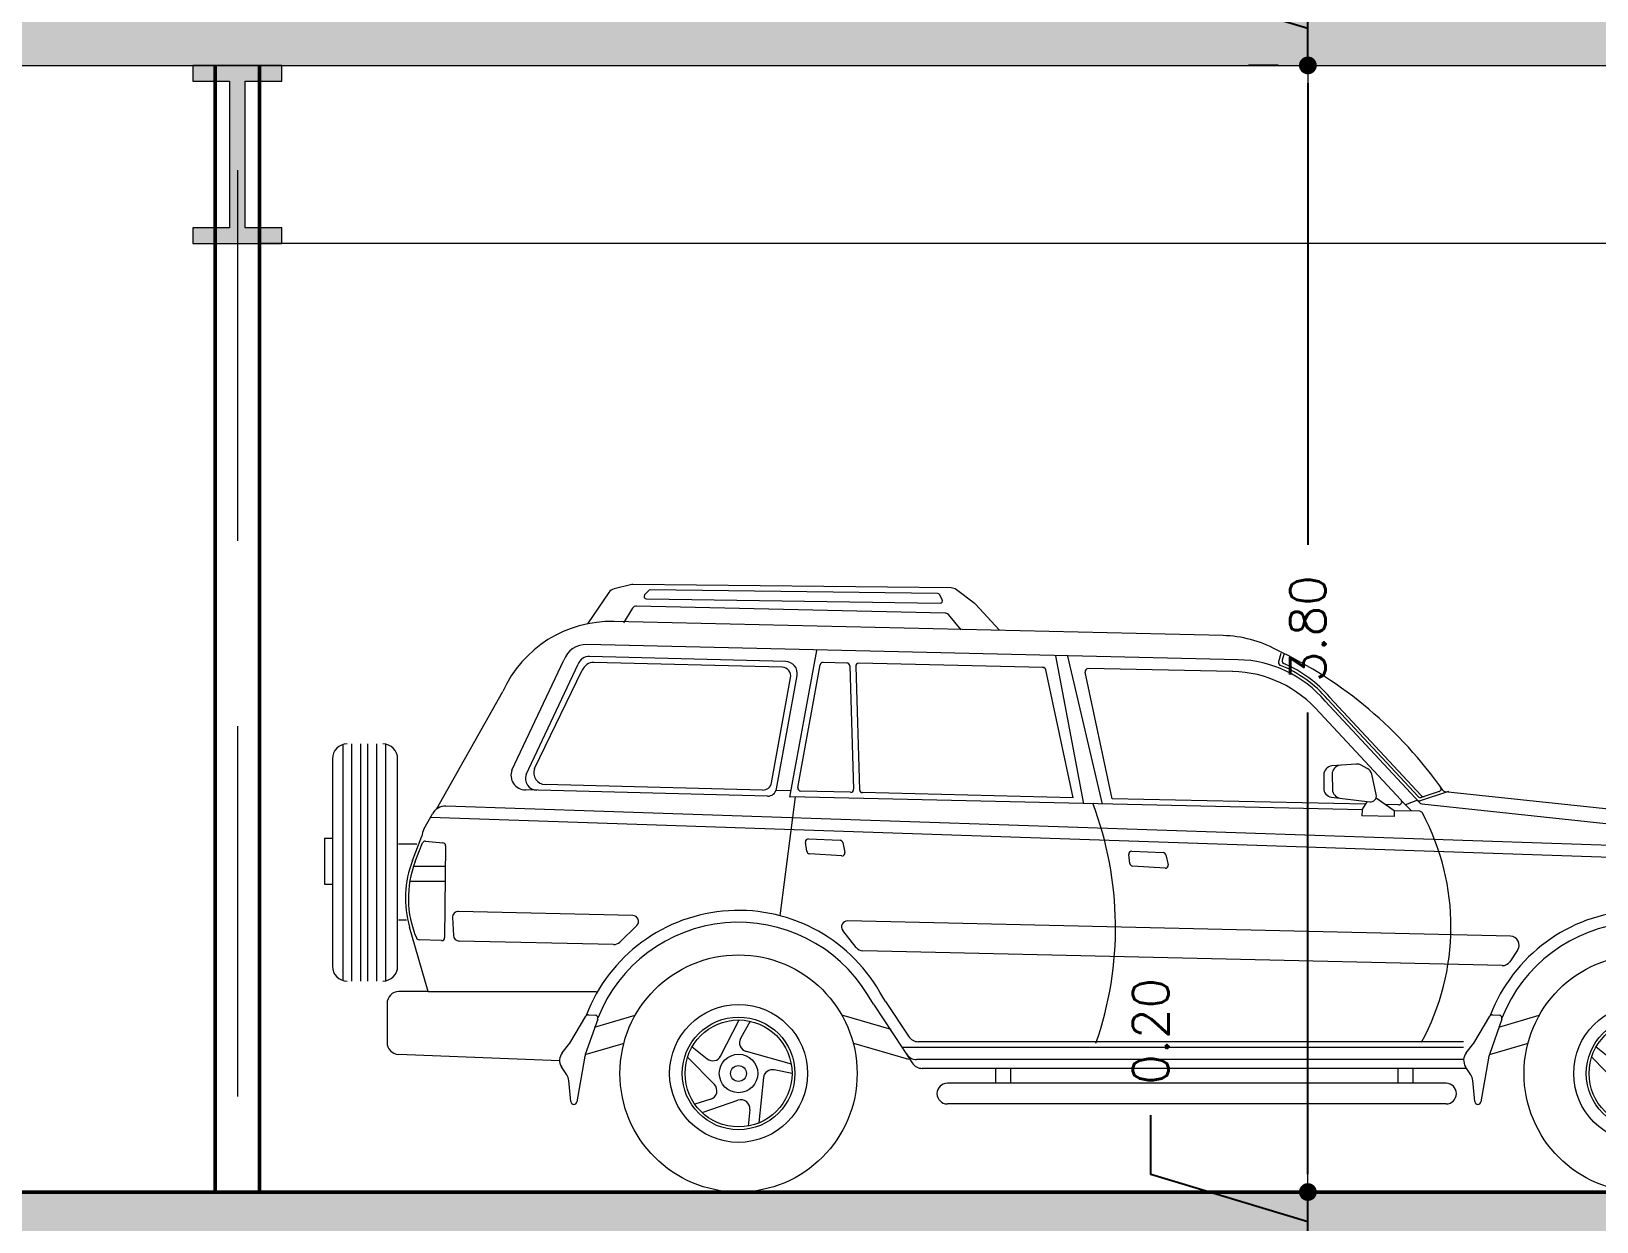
# Model space of a CAD drawing. Header units: millimetres. Extents: x 1135 to 1350, y 205 to 283.
# Drawn here: x 1192.3 to 1197.58, y 216.8 to 220.81 of the extents above; entities that cross this region are included whole.
import ezdxf

# ---------------------------------------------------------------- set-up
doc = ezdxf.new("R2010")
doc.units = ezdxf.units.MM
doc.header["$LTSCALE"] = 10
doc.header["$PDMODE"] = 1
doc.linetypes.add('DASHED2', pattern=[0.375, 0.25, -0.125])
doc.layers.get('0').update_dxf_attribs({"color": 90})
for name, color, linetype, lineweight in [('CARROS', 252, 'Continuous', 13), ('COTA', 90, 'Continuous', 9), ('HACHT', 90, 'Continuous', 9), ('linha estutura', 252, 'Continuous', 13), ('PAREDES 2', 50, 'Continuous', 50), ('pn 02', 16, 'Continuous', 20), ('PN-01', 90, 'Continuous', 13)]:
    doc.layers.add(name, color=color, linetype=linetype, lineweight=lineweight)
doc.styles.get("Standard").update_dxf_attribs({"font": 'simplex.shx'})
doc.dimstyles.new('1-100', dxfattribs={"dimtxt": 0.12, "dimasz": 0.06, "dimexe": 0.2, "dimexo": 0.1, "dimgap": 0.1, "dimtad": 0, "dimzin": 0, "dimdsep": 46, "dimtxsty": 'Standard', "dimblk": 'DOT', "dimcen": 0.09, "dimclrd": 90, "dimclre": 90, "dimclrt": 16, "dimadec": 0, "dimazin": 0, "dimtfac": 1, "dimtofl": 0, "dimtmove": 0, "dimatfit": 3, "dimldrblk": 'DOT', "dimfxl": 0, "dimtolj": 1, "dimtzin": 0, "dimarcsym": 0})

# ---------------------------------------------------------------- blocks, each defined once
blk = doc.blocks.new('A$C4FEC501A')
at = {"layer": 'CARROS'}
for p, q in [((-114.4887, 1223.3521), (-114.5445, 1223.3382)), ((-113.4076, 1223.3414), (-114.4811, 1223.353)), ((-114.4286, 1223.3318), (-114.4414, 1223.3176)), ((-113.4532, 1223.3226), (-114.4226, 1223.3345)), ((-113.3294, 1223.2901), (-113.3899, 1223.3354)), ((-114.5619, 1223.3261), (-114.6343, 1223.2204)), ((-113.428, 1223.2567), (-114.4687, 1223.2804)), ((-114.4356, 1223.3043), (-113.4449, 1223.2897)), ((-113.4377, 1223.3013), (-113.4461, 1223.3182)), ((-113.245, 1223.2004), (-113.3254, 1223.2865)), ((-112.4904, 1223.1807), (-114.5443, 1223.2283)), ((-114.4818, 1223.2734), (-114.5132, 1223.2236)), ((-113.3733, 1223.1996), (-113.4169, 1223.2514)), ((-112.4391, 1223.0994), (-114.6364, 1223.1506)), ((-113.9511, 1222.6353), (-113.861, 1223.1307)), ((-112.2953, 1223.1197), (-112.3028, 1223.0921)), ((-114.8892, 1222.727), (-114.7137, 1223.0978)), ((-114.8413, 1222.7126), (-114.6656, 1223.0839)), ((-113.9655, 1223.0934), (-114.6269, 1223.1103)), ((-113.9777, 1223.0737), (-114.613, 1223.09)), ((-113.9248, 1222.6681), (-113.8495, 1223.0819)), ((-113.759, 1223.0881), (-113.8394, 1223.0902)), ((-113.7493, 1223.0784), (-113.7364, 1222.6623)), ((-113.7292, 1223.0768), (-113.7164, 1222.6606)), ((-113.0977, 1223.0731), (-113.719, 1223.0871)), ((-112.9595, 1222.6137), (-113.0543, 1223.112)), ((-112.8968, 1222.6121), (-113.0143, 1223.111)), ((-112.4579, 1223.0599), (-112.945, 1223.0692)), ((-112.2856, 1223.1171), (-112.2909, 1223.0979)), ((-114.8131, 1222.7319), (-114.6517, 1223.0636)), ((-114.0134, 1222.6842), (-113.949, 1223.0383)), ((-113.9968, 1222.6637), (-113.9272, 1223.0462)), ((-112.9958, 1222.6335), (-113.0882, 1223.0652)), ((-112.8639, 1222.6303), (-112.955, 1223.0569)), ((-115.1439, 1222.5951), (-114.9196, 1222.992)), ((-111.8325, 1222.6376), (-112.1381, 1222.9665)), ((-111.822, 1222.641), (-112.1308, 1222.9733)), ((-111.8904, 1222.6264), (-112.1643, 1222.9201)), ((-111.8261, 1222.616), (-112.1455, 1222.9597)), ((-115.4599, 1222.811), (-115.4599, 1222.0193)), ((-115.4299, 1222.8151), (-115.4299, 1222.0151)), ((-115.3999, 1222.8151), (-115.3999, 1222.0151)), ((-115.3749, 1222.0151), (-115.3749, 1222.8151)), ((-115.3449, 1222.0151), (-115.3449, 1222.8151)), ((-115.3149, 1222.0154), (-115.3149, 1222.8142)), ((-115.4945, 1222.7651), (-115.4945, 1222.0651)), ((-115.2745, 1222.0651), (-115.2745, 1222.7651)), ((-112.1508, 1222.7109), (-112.1508, 1222.6656)), ((-112.0413, 1222.7473), (-112.1232, 1222.7408)), ((-112.1224, 1222.7126), (-112.1214, 1222.6614)), ((-112.004, 1222.7327), (-112.0247, 1222.7438)), ((-111.9733, 1222.6441), (-111.989, 1222.7129)), ((-114.0271, 1222.6391), (-114.8435, 1222.6601)), ((-114.0437, 1222.6596), (-114.7765, 1222.6783)), ((-113.9472, 1222.6571), (-113.9977, 1222.6584)), ((-113.7467, 1222.652), (-113.9153, 1222.6563)), ((-112.9958, 1222.6335), (-113.7066, 1222.6509)), ((-111.7334, 1222.6531), (-111.8251, 1222.6234)), ((-111.7616, 1222.6545), (-111.8221, 1222.6349)), ((-111.7418, 1222.6549), (-110.5138, 1222.5242)), ((-111.0609, 1222.4683), (-115.112, 1222.6052)), ((-113.9843, 1222.2356), (-113.9325, 1222.6367)), ((-112.0213, 1222.5924), (-113.9508, 1222.6372)), ((-112.0095, 1222.612), (-112.8639, 1222.6303)), ((-112.1245, 1222.6358), (-111.9952, 1222.6198)), ((-112.0213, 1222.5924), (-112.0218, 1222.5724)), ((-112.0213, 1222.5924), (-112.0045, 1222.6204)), ((-111.9127, 1222.5899), (-111.9743, 1222.632)), ((-111.898, 1222.6096), (-111.943, 1222.6106)), ((-111.8879, 1222.6228), (-111.8546, 1222.5896)), ((-111.8349, 1222.6255), (-111.8747, 1222.6102)), ((-111.8198, 1222.6129), (-110.5338, 1222.476)), ((-115.1862, 1222.5279), (-115.1575, 1222.5795)), ((-111.0634, 1222.4284), (-115.1644, 1222.5671)), ((-111.9132, 1222.5699), (-112.0218, 1222.5724)), ((-111.9127, 1222.5899), (-111.9132, 1222.5699)), ((-111.8267, 1222.5879), (-111.9127, 1222.5899)), ((-115.5209, 1222.4976), (-115.4939, 1222.4976)), ((-115.5209, 1222.4976), (-115.5209, 1222.3424)), ((-115.2244, 1222.4218), (-115.1925, 1222.5036)), ((-115.1802, 1222.4876), (-115.1219, 1222.482)), ((-113.8883, 1222.4952), (-113.7823, 1222.4901)), ((-115.2103, 1222.4773), (-115.2711, 1222.4773)), ((-115.2151, 1222.4182), (-115.1904, 1222.4813)), ((-115.1128, 1222.472), (-115.116, 1222.1619)), ((-113.8946, 1222.4533), (-113.8986, 1222.4839)), ((-113.7761, 1222.4373), (-113.8853, 1222.4447)), ((-113.773, 1222.4823), (-113.7657, 1222.4494)), ((-112.8045, 1222.4118), (-112.8086, 1222.4423)), ((-112.7982, 1222.4536), (-112.6923, 1222.4486)), ((-112.683, 1222.4408), (-112.6757, 1222.4078)), ((-115.1136, 1222.4013), (-115.2212, 1222.4013)), ((-112.6861, 1222.3957), (-112.7953, 1222.4031)), ((-115.5209, 1222.3424), (-115.4939, 1222.3424)), ((-115.1141, 1222.3514), (-115.2336, 1222.3514)), ((-115.0893, 1222.2294), (-115.0863, 1222.1694)), ((-114.4814, 1222.2368), (-115.0689, 1222.2504)), ((-115.2441, 1222.2209), (-115.2711, 1222.2209)), ((-115.1718, 1221.9799), (-115.2346, 1222.1975)), ((-114.525, 1222.147), (-114.468, 1222.2025)), ((-113.7281, 1222.1286), (-113.773, 1222.1861)), ((-111.5208, 1222.1668), (-113.7567, 1222.2184)), ((-115.1263, 1222.152), (-115.2021, 1222.1547)), ((-114.5467, 1222.1385), (-115.0668, 1222.1504)), ((-111.549, 1222.0674), (-113.7052, 1222.1171)), ((-111.4967, 1222.1199), (-111.5234, 1222.0806)), ((-115.1718, 1221.9799), (-115.2702, 1221.9799)), ((-115.1718, 1221.9799), (-114.6033, 1221.9799)), ((-113.6691, 1221.9374), (-113.6898, 1221.9704)), ((-113.6294, 1221.9465), (-113.6383, 1221.9608)), ((-115.3102, 1221.9399), (-115.3102, 1221.8082)), ((-113.6691, 1221.9374), (-113.5391, 1221.7395)), ((-113.6294, 1221.9465), (-113.551, 1221.8296)), ((-114.6937, 1221.8054), (-114.6394, 1221.8975)), ((-114.5998, 1221.8868), (-114.6415, 1221.7676)), ((-114.6303, 1221.9018), (-114.6085, 1221.9001)), ((-114.61, 1221.8601), (-114.4731, 1221.9)), ((-114.1851, 1221.7625), (-114.1221, 1221.8842)), ((-114.0859, 1221.88), (-114.1178, 1221.8217)), ((-113.6098, 1221.8515), (-113.776, 1221.9)), ((-111.6442, 1221.8054), (-111.5899, 1221.8975)), ((-111.5504, 1221.8868), (-111.592, 1221.7676)), ((-111.5809, 1221.9018), (-111.559, 1221.9001)), ((-111.5606, 1221.8601), (-111.4236, 1221.9)), ((-114.7194, 1221.7734), (-114.6937, 1221.8054)), ((-114.6416, 1221.7675), (-114.5138, 1221.8048)), ((-113.5504, 1221.7508), (-113.7354, 1221.8048)), ((-111.6787, 1221.8108), (-113.5171, 1221.8108)), ((-111.6699, 1221.7734), (-111.6442, 1221.8054)), ((-111.5921, 1221.7675), (-111.4643, 1221.8048)), ((-114.7289, 1221.7464), (-115.2721, 1221.7682)), ((-114.6447, 1221.755), (-114.6703, 1221.608)), ((-114.2964, 1221.7588), (-114.206, 1221.6666)), ((-114.2813, 1221.7932), (-114.2304, 1221.7528)), ((-114.0994, 1221.7784), (-113.9471, 1221.7365)), ((-111.6787, 1221.7908), (-113.5715, 1221.7908)), ((-111.6787, 1221.7508), (-113.5242, 1221.7508)), ((-111.5952, 1221.755), (-111.6208, 1221.608)), ((-111.2469, 1221.7588), (-111.1565, 1221.6666)), ((-111.2319, 1221.7932), (-111.1809, 1221.7528)), ((-114.704, 1221.6992), (-114.7218, 1221.7265)), ((-113.9441, 1221.7034), (-114.0045, 1221.7159)), ((-111.6686, 1221.7208), (-113.5052, 1221.7208)), ((-113.2577, 1221.7208), (-113.2577, 1221.6708)), ((-113.2077, 1221.7208), (-113.2077, 1221.6708)), ((-111.9004, 1221.7208), (-111.9004, 1221.6708)), ((-111.8504, 1221.7208), (-111.8504, 1221.6708)), ((-111.6545, 1221.6992), (-111.6723, 1221.7265)), ((-114.6901, 1221.6089), (-114.6976, 1221.6797)), ((-114.0404, 1221.6896), (-114.0561, 1221.5368)), ((-111.7382, 1221.6708), (-113.4203, 1221.6708)), ((-111.6406, 1221.6089), (-111.6481, 1221.6797)), ((-114.6802, 1221.5994), (-114.6801, 1221.5994)), ((-114.2186, 1221.6169), (-114.2725, 1221.6004)), ((-114.2477, 1221.5719), (-114.1265, 1221.6137)), ((-111.7382, 1221.6008), (-113.4203, 1221.6008)), ((-111.6307, 1221.5994), (-111.6307, 1221.5994)), ((-114.0869, 1221.5826), (-114.092, 1221.5263))]:
    blk.add_line(p, q, dxfattribs=at)
for centre, radius in [((-114.1246, 1221.7038), 0.4), ((-111.0751, 1221.7038), 0.4), ((-114.1246, 1221.7038), 0.2325), ((-111.0751, 1221.7038), 0.2325), ((-114.1246, 1221.7038), 0.19), ((-114.1246, 1221.7038), 0.1804), ((-111.0751, 1221.7038), 0.19), ((-111.0751, 1221.7038), 0.1804), ((-114.1246, 1221.7038), 0.065), ((-114.1246, 1221.7038), 0.0267)]:
    blk.add_circle(centre, radius, dxfattribs=at)
for centre, radius, start, end in [((-114.5372, 1223.3091), 0.03, 104.0271, 145.6016), ((-114.4815, 1223.323), 0.03, 89.381, 104.0271), ((-114.4227, 1223.3265), 0.008, 89.2975, 137.9936), ((-113.4079, 1223.3114), 0.03, 53.1487, 89.381), ((-114.4691, 1223.2654), 0.015, 88.6989, 147.7069), ((-114.4355, 1223.3123), 0.008, 137.9936, 269.158), ((-113.4532, 1223.3146), 0.008, 26.5805, 89.2975), ((-113.4448, 1223.2977), 0.008, 269.158, 26.5805), ((-113.3474, 1223.2661), 0.03, 43.0443, 53.1487), ((-114.5546, 1222.8284), 0.4, 88.5322, 155.8532), ((-113.4284, 1223.2417), 0.015, 40.1199, 88.6989), ((-112.5006, 1222.7809), 0.4, 61.6007, 88.5322), ((-114.6385, 1223.0706), 0.08, 88.5322, 160.147), ((-112.9266, 1221.8326), 1.4388, 35.0603, 64.6402), ((-114.628, 1223.0703), 0.04, 88.5322, 160.147), ((-114.614, 1223.05), 0.04, 88.5322, 160.147), ((-113.9785, 1223.0437), 0.03, 349.6883, 88.5322), ((-113.9665, 1223.0534), 0.04, 349.6883, 88.5322), ((-113.8397, 1223.0802), 0.01, 88.5322, 169.6883), ((-113.7593, 1223.0781), 0.01, 1.7727, 88.5322), ((-113.7192, 1223.0771), 0.01, 88.5322, 181.7727), ((-113.0979, 1223.0631), 0.01, 13.1811, 88.5322), ((-113.098, 1223.0631), 0.01, 12.0822, 88.5322), ((-112.9453, 1223.0592), 0.01, 88.5322, 193.1811), ((-112.4493, 1222.6995), 0.4, 40.5679, 88.5322), ((-112.2932, 1223.0894), 0.01, 164.735, 248.1751), ((-112.4493, 1222.6995), 0.41, 40.5679, 68.1751), ((-112.2812, 1223.0953), 0.01, 164.735, 246.9856), ((-112.4493, 1222.6995), 0.42, 40.5679, 66.9856), ((-112.4681, 1222.66), 0.4, 40.5679, 88.5322), ((-115.4445, 1222.7651), 0.05, 90, 180), ((-115.3245, 1222.7651), 0.05, 0, 90), ((-114.8422, 1222.71), 0.05, 160.147, 268.5322), ((-114.8037, 1222.699), 0.04, 160.147, 268.5322), ((-114.7754, 1222.7183), 0.04, 160.147, 268.5322), ((-112.1208, 1222.7109), 0.03, 94.511, 180), ((-112.0924, 1222.7132), 0.03, 94.511, 181.0817), ((-112.0389, 1222.7174), 0.03, 61.7154, 94.511), ((-112.0182, 1222.7062), 0.03, 12.8561, 61.7154), ((-114.0429, 1222.6896), 0.03, 268.5322, 349.6883), ((-114.0263, 1222.6691), 0.03, 268.5322, 349.6883), ((-113.915, 1222.6663), 0.01, 169.6883, 268.5322), ((-113.7464, 1222.6619), 0.01, 268.5322, 1.7727), ((-113.7064, 1222.6609), 0.01, 181.7727, 268.5322), ((-112.1208, 1222.6656), 0.03, 180, 262.9469), ((-112.0914, 1222.662), 0.03, 181.0817, 262.9469), ((-111.9928, 1222.6397), 0.02, 262.9469, 12.8561), ((-111.7646, 1222.664), 0.01, 287.9578, 35.5853), ((-111.7407, 1222.6648), 0.01, 215.0603, 263.9233), ((-111.7303, 1222.6436), 0.01, 83.9233, 107.9578), ((-115.1138, 1222.5553), 0.05, 87.9636, 150.929), ((-114.0369, 1222.1953), 1.1838, 340.7854, 20.7641), ((-111.8977, 1222.6196), 0.01, 268.5961, 42.998), ((-111.8281, 1222.6329), 0.01, 222.905, 287.9578), ((-111.8252, 1222.6444), 0.01, 222.905, 287.9578), ((-111.8188, 1222.6229), 0.01, 222.905, 263.9233), ((-111.8147, 1222.6478), 0.01, 222.905, 287.9578), ((-111.8269, 1222.5779), 0.01, 28.2427, 88.5322), ((-112.5327, 1222.1987), 0.8112, 331.3243, 28.2427), ((-115.1425, 1222.5036), 0.05, 150.929, 180), ((-115.1811, 1222.4776), 0.01, 84.5633, 158.6761), ((-113.8887, 1222.4852), 0.01, 87.2755, 187.5997), ((-113.7828, 1222.4801), 0.01, 12.537, 87.2755), ((-115.1228, 1222.4721), 0.01, 359.4209, 84.5633), ((-113.8847, 1222.4547), 0.01, 187.5997, 266.1021), ((-113.7755, 1222.4472), 0.01, 266.1021, 12.537), ((-112.7987, 1222.4436), 0.01, 87.2755, 187.5997), ((-112.6928, 1222.4386), 0.01, 12.537, 87.2755), ((-114.8984, 1222.2945), 0.35, 158.6761, 196.1011), ((-114.8984, 1222.2945), 0.34, 158.6761, 203.1662), ((-112.7946, 1222.4131), 0.01, 187.5997, 266.1021), ((-112.6854, 1222.4057), 0.01, 266.1021, 12.537), ((-115.0694, 1222.2304), 0.02, 88.674, 182.8643), ((-114.1246, 1221.7038), 0.55, 27.861, 159.1332), ((-114.4819, 1222.2168), 0.02, 314.2366, 88.5462), ((-111.0751, 1221.7038), 0.55, 27.861, 159.1332), ((-115.0664, 1222.1704), 0.02, 182.8643, 268.6857), ((-114.1246, 1221.7038), 0.51, 31.5135, 158.5594), ((-113.7572, 1222.1984), 0.02, 88.5462, 217.9609), ((-111.0751, 1221.7038), 0.51, 31.5135, 158.5594), ((-115.2017, 1222.1647), 0.01, 203.1662, 267.956), ((-115.126, 1222.162), 0.01, 267.956, 359.4209), ((-114.5459, 1222.1684), 0.03, 268.5462, 314.2366), ((-113.7045, 1222.1471), 0.03, 217.9609, 268.5462), ((-111.5215, 1222.1368), 0.03, 325.8223, 88.5462), ((-115.4445, 1222.0651), 0.05, 180, 270), ((-115.3245, 1222.0651), 0.05, 270, 0), ((-111.5482, 1222.0974), 0.03, 268.5462, 325.8223), ((-115.2702, 1221.9399), 0.04, 90, 180), ((-114.6311, 1221.8918), 0.01, 85.4292, 145.4734), ((-114.6093, 1221.8901), 0.01, 340.7214, 85.4292), ((-111.5817, 1221.8918), 0.01, 85.4292, 145.4734), ((-111.5598, 1221.8901), 0.01, 340.7214, 85.4292), ((-115.2702, 1221.8082), 0.04, 180, 267.386), ((-114.0914, 1221.8073), 0.03, 151.3733, 254.6143), ((-113.5171, 1221.8508), 0.04, 212.0228, 270), ((-114.6883, 1221.7483), 0.04, 141.1277, 213.0415), ((-114.5754, 1221.7445), 0.07, 160.7214, 171.4425), ((-114.2117, 1221.7763), 0.03, 231.6008, 332.6343), ((-113.5242, 1221.7908), 0.04, 212.2599, 270), ((-111.6388, 1221.7483), 0.04, 141.1277, 213.0415), ((-111.526, 1221.7445), 0.07, 160.7214, 171.4425), ((-114.7375, 1221.6774), 0.04, 3.3296, 33.0415), ((-114.0106, 1221.6865), 0.03, 78.374, 174.1187), ((-113.5052, 1221.7608), 0.04, 212.2599, 270), ((-111.6881, 1221.6774), 0.04, 3.3296, 33.0415), ((-114.2274, 1221.6456), 0.03, 286.98, 44.4287), ((-113.4203, 1221.6358), 0.035, 90, 270), ((-111.7382, 1221.6358), 0.035, 270, 90), ((-114.6801, 1221.6094), 0.01, 183.3296, 270), ((-114.6802, 1221.6094), 0.01, 270, 351.4425), ((-114.1167, 1221.5853), 0.03, 354.8021, 109.0137), ((-111.6307, 1221.6094), 0.01, 183.3296, 270), ((-111.6307, 1221.6094), 0.01, 270, 351.4425)]:
    blk.add_arc(centre, radius, start, end, dxfattribs=at)
blk = doc.blocks.new('_DOT')
at = {"color": 0, "linetype": 'ByBlock'}
blk.add_line((-0.5, 0), (-1, 0), dxfattribs=at)
at = {"color": 0, "linetype": 'ByBlock', "const_width": 0.5}
blk.add_lwpolyline([(-0.25, 0, 1), (0.25, 0, 1)], format="xyb", close=True, dxfattribs=at)
blk = doc.blocks.new('*D24')
at = {"layer": 'COTA', "color": 90, "lineweight": -2}
for p, q in [((1196.0744, 216.959), (1196.0744, 217.159)), ((1196.6044, 216.96), (1196.6044, 217.02)), ((1196.6044, 216.8), (1196.0744, 216.959)), ((1196.5044, 216.9), (1196.4044, 216.9)), ((1196.6044, 216.7), (1196.6044, 216.9)), ((1196.5044, 216.7), (1196.4044, 216.7)), ((1196.6044, 216.64), (1196.6044, 216.58))]:
    blk.add_line(p, q, dxfattribs=at)
at = {"layer": 'Defpoints', "color": 0}
for p in [(1196.6044, 216.9), (1196.6044, 216.9), (1196.6044, 216.7)]:
    blk.add_point(p, dxfattribs=at)
at = {"layer": 'COTA', "color": 90, "lineweight": -2, "xscale": 0.06, "yscale": 0.06, "zscale": 0.06}
for p, rotation in [((1196.6044, 216.9), 270), ((1196.6044, 216.7), 90)]:
    blk.add_blockref('_DOT', p, dxfattribs=dict(at, rotation=rotation))
at = {"layer": 'COTA', "color": 16, "insert": (1196.0744, 217.4419), "char_height": 0.12, "attachment_point": 5, "rotation": 90}
blk.add_mtext('\\A1;0.20', dxfattribs=at)
blk = doc.blocks.new('*D25')
at = {"layer": 'COTA', "color": 90, "lineweight": -2}
for p, q in [((1196.5044, 220.7), (1196.4044, 220.7)), ((1196.6044, 220.64), (1196.6044, 219.0829)), ((1196.6044, 216.96), (1196.6044, 218.5171)), ((1196.5044, 216.9), (1196.4044, 216.9))]:
    blk.add_line(p, q, dxfattribs=at)
at = {"layer": 'Defpoints', "color": 0}
for p in [(1196.6044, 220.7), (1196.6044, 220.7), (1196.6044, 216.9)]:
    blk.add_point(p, dxfattribs=at)
at = {"layer": 'COTA', "color": 90, "lineweight": -2, "xscale": 0.06, "yscale": 0.06, "zscale": 0.06}
for p, rotation in [((1196.6044, 220.7), 90), ((1196.6044, 216.9), 270)]:
    blk.add_blockref('_DOT', p, dxfattribs=dict(at, rotation=rotation))
at = {"layer": 'COTA', "color": 16, "insert": (1196.6044, 218.8), "char_height": 0.12, "attachment_point": 5, "rotation": 90}
blk.add_mtext('\\A1;3.80', dxfattribs=at)
blk = doc.blocks.new('*D26')
at = {"layer": 'COTA', "color": 90, "lineweight": -2}
for p, q in [((1196.0744, 220.984), (1196.0744, 221.184)), ((1196.6044, 221.01), (1196.6044, 221.07)), ((1196.6044, 220.825), (1196.0744, 220.984)), ((1196.5044, 220.95), (1196.4044, 220.95)), ((1196.6044, 220.7), (1196.6044, 220.95)), ((1196.5044, 220.7), (1196.4044, 220.7)), ((1196.6044, 220.64), (1196.6044, 220.58))]:
    blk.add_line(p, q, dxfattribs=at)
at = {"layer": 'Defpoints', "color": 0}
for p in [(1196.6044, 220.95), (1196.6044, 220.95), (1196.6044, 220.7)]:
    blk.add_point(p, dxfattribs=at)
at = {"layer": 'COTA', "color": 90, "lineweight": -2, "xscale": 0.06, "yscale": 0.06, "zscale": 0.06}
for p, rotation in [((1196.6044, 220.95), 270), ((1196.6044, 220.7), 90)]:
    blk.add_blockref('_DOT', p, dxfattribs=dict(at, rotation=rotation))
at = {"layer": 'COTA', "color": 16, "insert": (1196.0744, 221.4669), "char_height": 0.12, "attachment_point": 5, "rotation": 90}
blk.add_mtext('\\A1;0.25', dxfattribs=at)

msp = doc.modelspace()

# ---------------------------------------------------------------- hatches: boundary and pattern name
at = {"layer": 'HACHT'}
h = msp.add_hatch(color=256, dxfattribs=at)
h.paths.add_polyline_path([(1198.9934, 220.9), (1192.9934, 220.9), (1192.9934, 220.7), (1193.1434, 220.7), (1198.9934, 220.7)])
h.paths.add_polyline_path([(1204.9934, 220.9), (1198.9934, 220.9), (1198.9934, 220.7), (1199.1434, 220.7), (1204.9934, 220.7)])
h.paths.add_polyline_path([(1210.9934, 220.9), (1204.9934, 220.9), (1204.9934, 220.7), (1205.1434, 220.7), (1210.9934, 220.7)])
h.paths.add_polyline_path([(1216.9934, 220.9), (1210.9934, 220.9), (1210.9934, 220.7), (1211.1434, 220.7), (1216.9934, 220.7)])
h.paths.add_polyline_path([(1222.9934, 220.9), (1216.9934, 220.9), (1216.9934, 220.7), (1217.1434, 220.7), (1222.9934, 220.7)])
h.paths.add_polyline_path([(1228.9934, 220.9), (1222.9934, 220.9), (1222.9934, 220.7), (1223.1434, 220.7), (1228.8684, 220.7), (1228.8684, 220.0009), (1228.9934, 220.0009)])
msp.add_hatch(color=256, dxfattribs=at).paths.add_polyline_path([(1192.8434, 220.1525), (1192.8434, 220.0991), (1193.1434, 220.0991), (1193.1434, 220.1525), (1193.0201, 220.1525), (1193.0201, 220.6466), (1193.1434, 220.6466), (1193.1434, 220.7), (1192.8434, 220.7), (1192.8434, 220.6466), (1192.9667, 220.6466), (1192.9667, 220.1525)])
h = msp.add_hatch(color=256, dxfattribs=at)
h.paths.add_polyline_path([(1186.9934, 216.9), (1186.9934, 216.7), (1187.1434, 216.7), (1192.9934, 216.7), (1192.9934, 216.9)])
h.paths.add_polyline_path([(1180.9934, 216.9), (1180.9934, 216.7), (1181.1434, 216.7), (1186.9934, 216.7), (1186.9934, 216.9)])
h.paths.add_polyline_path([(1186.9934, 213.4), (1186.9934, 213.6), (1180.9934, 213.6), (1180.9934, 213.4)])
h.paths.add_polyline_path([(1186.9934, 213.6), (1186.9934, 213.4), (1192.9934, 213.4), (1192.9934, 213.6)])
h.paths.add_polyline_path([(1180.2088, 213.6), (1180.2088, 213.4), (1180.9934, 213.4), (1180.9934, 213.6)])
h.paths.add_polyline_path([(1180.2088, 216.9), (1180.2088, 216.7), (1180.9934, 216.7), (1180.9934, 216.9)])
h.paths.add_polyline_path([(1174.9934, 216.9), (1174.9934, 216.7), (1175.1434, 216.7), (1179.6588, 216.7), (1179.6588, 216.9)])
h.paths.add_polyline_path([(1174.9934, 213.6), (1174.9934, 213.4), (1179.6588, 213.4), (1179.6588, 213.6)])
h = msp.add_hatch(color=256, dxfattribs=at)
h.paths.add_polyline_path([(1204.9934, 216.9), (1204.9934, 216.7), (1205.1434, 216.7), (1209.8472, 216.7), (1209.8472, 216.9)])
h.paths.add_polyline_path([(1209.8472, 213.4), (1209.8472, 213.6), (1204.9934, 213.6), (1204.9934, 213.4)])
h.paths.add_polyline_path([(1198.9934, 216.9), (1198.9934, 216.7), (1199.1434, 216.7), (1204.9934, 216.7), (1204.9934, 216.9)])
h.paths.add_polyline_path([(1198.9934, 216.7), (1198.9934, 216.9), (1192.9934, 216.9), (1192.9934, 216.7), (1193.1434, 216.7)])
h.paths.add_polyline_path([(1198.9934, 213.4), (1198.9934, 213.6), (1192.9934, 213.6), (1192.9934, 213.4)])
h.paths.add_polyline_path([(1204.9934, 213.4), (1204.9934, 213.6), (1198.9934, 213.6), (1198.9934, 213.4)])
at = {"layer": 'PN-01'}
h = msp.add_hatch(color=256, dxfattribs=at)
h.paths.add_polyline_path([(1192.9934, 228.8), (1186.9934, 228.8), (1186.9934, 228.6), (1192.9934, 228.6)])
h.paths.add_polyline_path([(1186.9934, 228.8), (1180.9934, 228.8), (1180.9934, 228.6), (1186.9934, 228.6)])
h.paths.add_polyline_path([(1180.9934, 228.8), (1174.9934, 228.8), (1174.9934, 228.6), (1180.9934, 228.6)])
h.paths.add_polyline_path([(1174.9934, 228.8), (1168.9934, 228.8), (1168.9934, 228.6), (1174.9934, 228.6)])
h.paths.add_polyline_path([(1168.9934, 228.8), (1162.9934, 228.8), (1162.9934, 228.6), (1168.9934, 228.6)])
h.paths.add_polyline_path([(1162.9934, 228.8), (1156.9934, 228.8), (1156.9934, 228.6), (1162.9934, 228.6)])
h.paths.add_polyline_path([(1156.9934, 228.8), (1151.1184, 228.8), (1151.1184, 228.6), (1156.9934, 228.6)])
h.paths.add_polyline_path([(1150.8684, 225.1), (1148.8684, 225.1), (1148.8684, 224.9), (1150.8684, 224.9)])
h.paths.add_polyline_path([(1156.9934, 225.1), (1151.1184, 225.1), (1151.1184, 224.9), (1156.9934, 224.9)])
h.paths.add_polyline_path([(1162.9934, 225.1), (1156.9934, 225.1), (1156.9934, 224.9), (1162.9934, 224.9)])
h.paths.add_polyline_path([(1168.9934, 225.1), (1162.9934, 225.1), (1162.9934, 224.9), (1168.9934, 224.9)])
h.paths.add_polyline_path([(1174.9934, 225.1), (1168.9934, 225.1), (1168.9934, 224.9), (1174.9934, 224.9)])
h.paths.add_polyline_path([(1180.9934, 225.1), (1174.9934, 225.1), (1174.9934, 224.9), (1180.9934, 224.9)])
h.paths.add_polyline_path([(1186.9934, 225.1), (1180.9934, 225.1), (1180.9934, 224.9), (1186.9934, 224.9)])
h.paths.add_polyline_path([(1192.9934, 225.1), (1186.9934, 225.1), (1186.9934, 224.9), (1192.9934, 224.9)])
h.paths.add_polyline_path([(1192.9934, 220.9), (1186.9934, 220.9), (1186.9934, 220.7), (1192.9934, 220.7)])
h.paths.add_polyline_path([(1186.9934, 220.9), (1180.9934, 220.9), (1180.9934, 220.7), (1186.9934, 220.7)])
h.paths.add_polyline_path([(1180.9934, 220.9), (1174.9934, 220.9), (1174.9934, 220.7), (1180.9934, 220.7)])
h.paths.add_polyline_path([(1174.9934, 220.9), (1168.9934, 220.9), (1168.9934, 220.7), (1174.9934, 220.7)])
h.paths.add_polyline_path([(1168.9934, 220.9), (1162.9934, 220.9), (1162.9934, 220.7), (1168.9934, 220.7)])
h.paths.add_polyline_path([(1162.9934, 220.9), (1156.9934, 220.9), (1156.9934, 220.7), (1162.9934, 220.7)])
h.paths.add_polyline_path([(1156.9934, 220.9), (1150.9934, 220.9), (1150.9934, 220.2), (1151.1184, 220.2), (1151.1184, 220.7), (1156.9934, 220.7)])
h.paths.add_polyline_path([(1150.9934, 220.2), (1145.8684, 220.2), (1145.8684, 220), (1150.9934, 220)])
h.paths.add_polyline_path([(1151.2434, 220.2), (1150.9934, 220.2), (1150.9934, 220), (1151.2434, 220)])

# ---------------------------------------------------------------- linework, layer by layer
at = {"layer": 'linha estutura', "linetype": 'DASHED2', "ltscale": 0.5}
msp.add_line((1192.9934, 276.5967), (1192.9934, 205.1185), dxfattribs=at)
at = {"layer": 'PAREDES 2'}
for p, q in [((1192.9184, 220.7), (1192.9184, 216.9)), ((1193.0684, 220.7), (1193.0684, 216.9)), ((1180.2088, 216.9), (1209.8472, 216.9))]:
    msp.add_line(p, q, dxfattribs=at)
at = {"layer": 'pn 02'}
for p, q in [((1151.1184, 220.7), (1228.8684, 220.7)), ((1193.0684, 220.1), (1228.7434, 220.1))]:
    msp.add_line(p, q, dxfattribs=at)
at = {"layer": 'pn 02', "linetype": 'Continuous'}
msp.add_lwpolyline([(1192.8434, 220.1525), (1192.8434, 220.0991), (1193.1434, 220.0991), (1193.1434, 220.1525), (1193.0201, 220.1525), (1193.0201, 220.6466), (1193.1434, 220.6466), (1193.1434, 220.7), (1192.8434, 220.7), (1192.8434, 220.6466), (1192.9667, 220.6466), (1192.9667, 220.1525)], close=True, dxfattribs=at)

# ---------------------------------------------------------------- block references
at = {"layer": 'CARROS'}
msp.add_blockref('A$C4FEC501A', (1308.8086, -1004.4038), dxfattribs=at)

# ---------------------------------------------------------------- dimensions: what is measured, and where the dimension line sits
at = {"layer": 'COTA'}
for base, p1, p2, picture, middle in [((1196.6044, 220.95), (1196.6044, 220.7), (1196.6044, 220.95), '*D26', (1196.0744, 221.284)), ((1196.6044, 220.7), (1196.6044, 216.9), (1196.6044, 220.7), '*D25', (1196.6044, 218.8)), ((1196.6044, 216.9), (1196.6044, 216.7), (1196.6044, 216.9), '*D24', (1196.0744, 217.259))]:
    dim = msp.add_linear_dim(base=base, p1=p1, p2=p2, angle=90, dimstyle='1-100', override={"dimtmove": 1}, dxfattribs=at)
    dim.commit()
    dim.dimension.update_dxf_attribs({"geometry": picture, "text_midpoint": middle})

doc.saveas('drawing.dxf')
